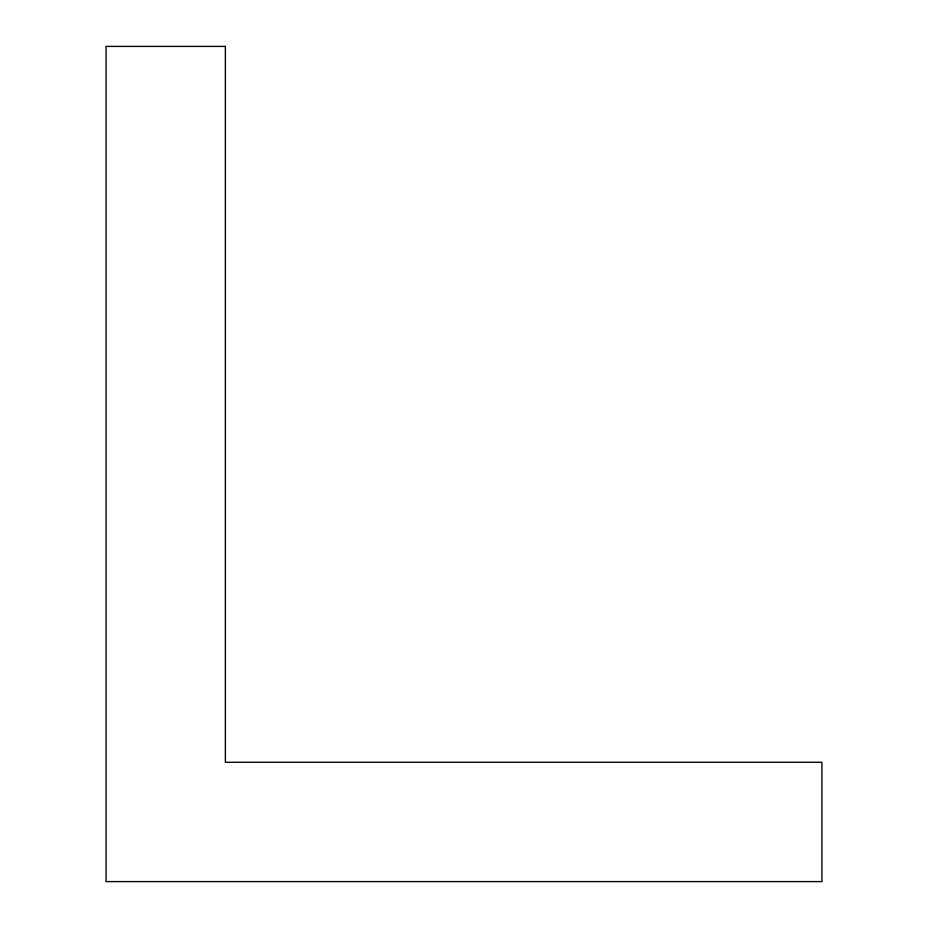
<?xml version="1.0" encoding="UTF-8"?>
<svg xmlns="http://www.w3.org/2000/svg" width="928" height="928" viewBox="0 0 928 928"><rect width="100%" height="100%" fill="white"/><g stroke="black" fill="none" stroke-linecap="round" stroke-linejoin="round"><path stroke-width="1.39" d="M225.376 46.4L106.059 46.4L106.059 881.6L821.941 881.6L821.941 762.282L225.376 762.282L225.376 46.4"/></g></svg>
